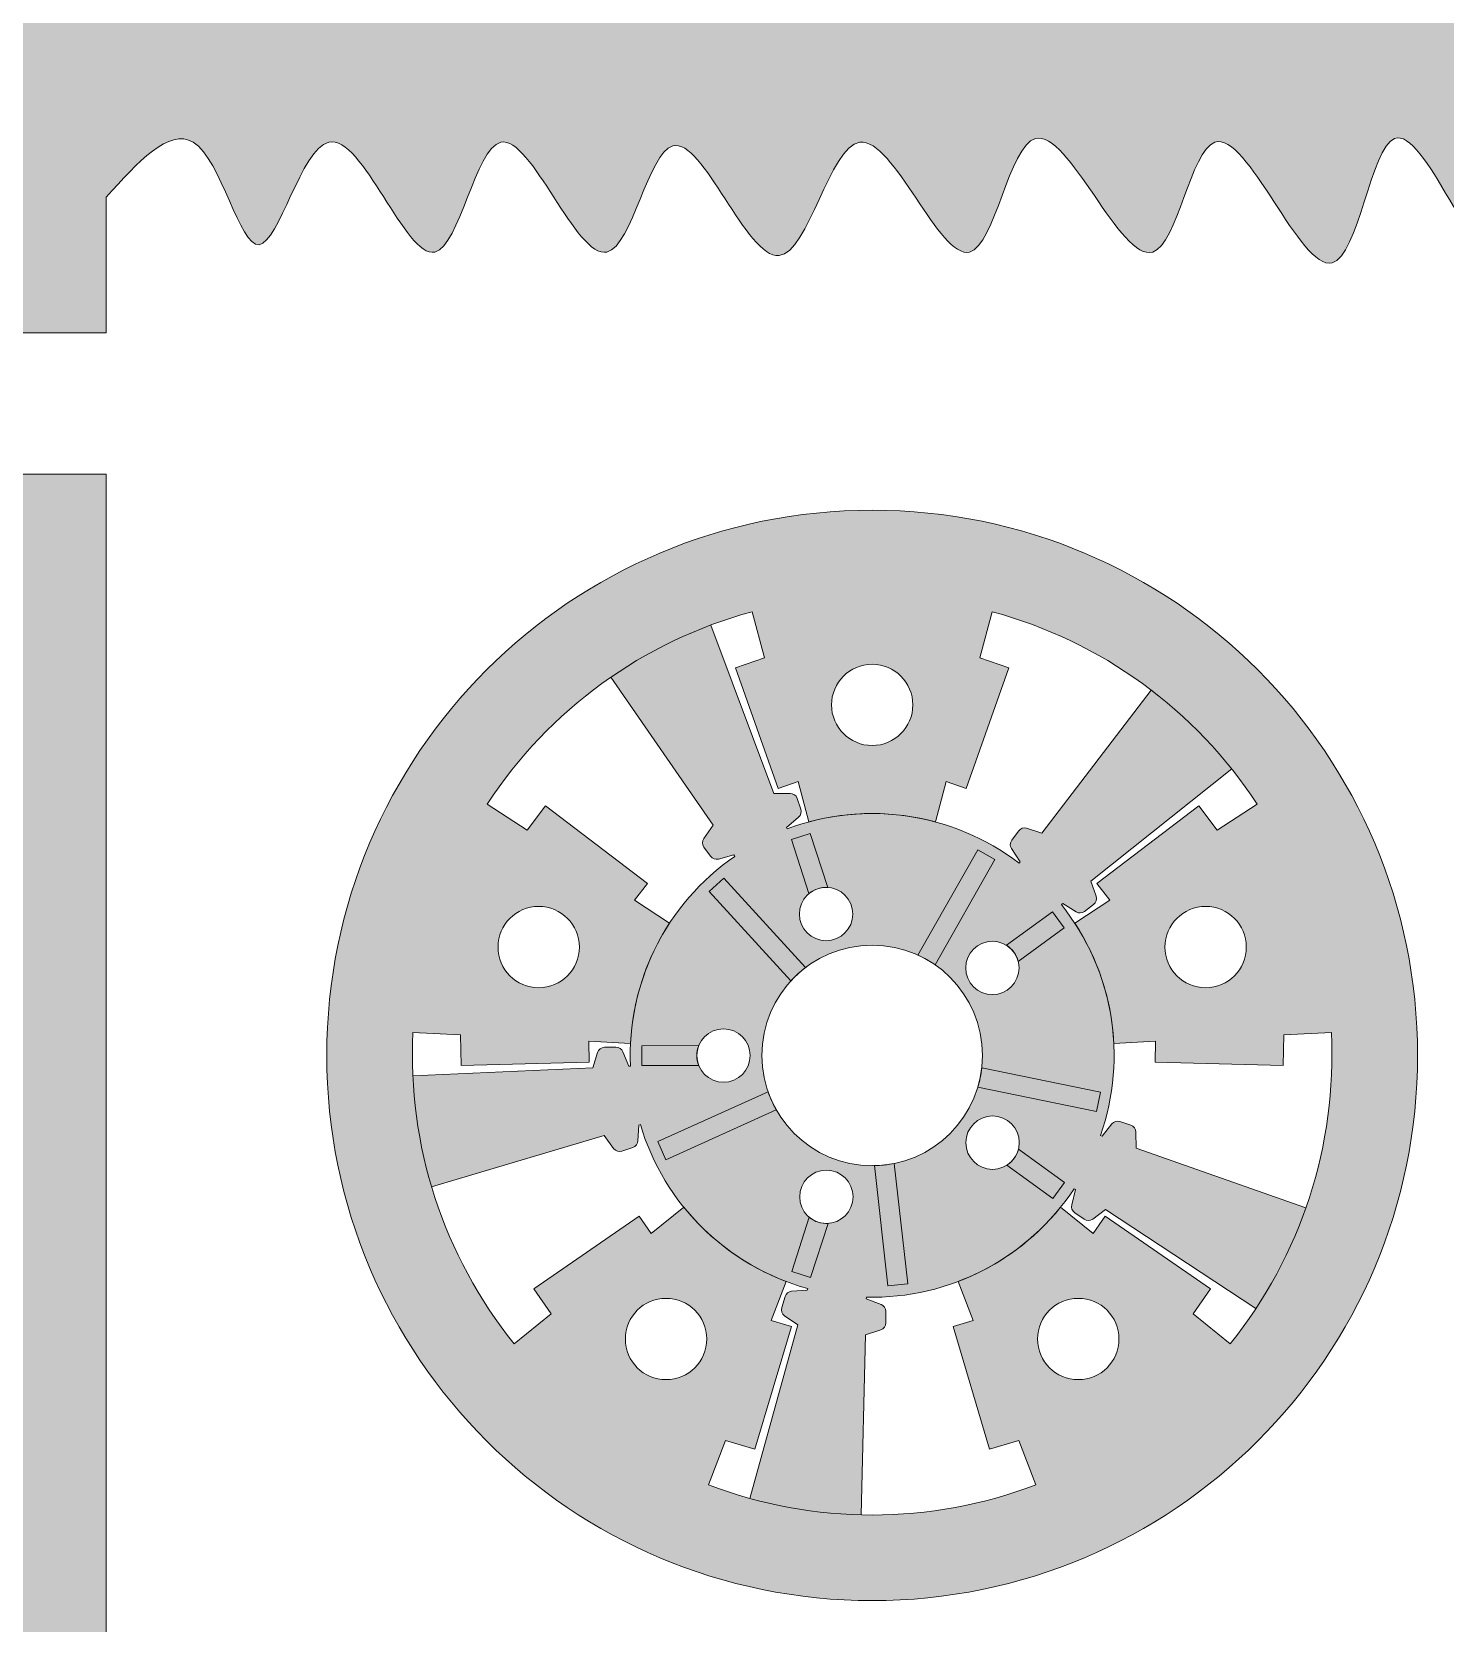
# Model space of a CAD drawing. Header units: millimetres. Extents: x -5962 to 112938, y 226746 to 349063.
# Drawn here: x 59724 to 62572, y 274540 to 277747 of the extents above; entities that cross this region are included whole.
import ezdxf

# ---------------------------------------------------------------- set-up
doc = ezdxf.new("R2010")
doc.units = ezdxf.units.MM
doc.header["$MEASUREMENT"] = 0
doc.layers.add('cham gach', color=7, linetype='Continuous')

msp = doc.modelspace()

# ---------------------------------------------------------------- hatches: boundary and pattern name
at = {"transparency": 33554666}
h = msp.add_hatch(color=9, dxfattribs=at)
h.dxf.hatch_style = 1
edge = h.paths.add_edge_path()
edge.add_line((69679.44662737666, 277961.9499776103), (69203.82162737666, 278437.5749776103))
edge.add_line((69203.82162737666, 278437.5749776103), (64658.62402411208, 278437.5749776103))
edge.add_line((64658.62402411208, 278437.5749776103), (64658.62402411208, 277527.317906862))
edge.add_line((64658.62402411208, 277527.317906862), (65157.59344653763, 277527.317906862))
edge.add_line((65157.59344653763, 277527.317906862), (65725.22215748575, 277527.317906862))
edge.add_line((65725.22215748575, 277527.317906862), (66153.28465748575, 277099.255406862))
edge.add_spline(control_points=[(66153.28465748575, 277099.255406862), (66216.88942309198, 277364.0674580811), (66320.82194955675, 277796.7800898973), (66469.59162103364, 277023.9548370481), (66730.26763051508, 277785.7636075838), (66813.7483722766, 277031.9158651113), (67088.5202501893, 277759.0316949686), (67182.70526288719, 277075.9255563437), (67453.78452121759, 277766.7786312248), (67550.5151190698, 277079.7981840214), (67804.04817914405, 277755.0603739785), (67938.0563639205, 277067.5252733792), (68176.80842169435, 277734.4615353653), (68287.05668653295, 277084.9249699154), (68527.04128367646, 277748.6077309038), (68633.03487109576, 277079.3991826315), (68860.60257165515, 277744.9305189796), (69003.09340845895, 277136.3484681445), (69105.6061168347, 277637.4526284304), (69244.20621451346, 277484.4826235902), (69307.60963764341, 277414.5056026104)], knot_values=[0, 0, 0, 0, 473.1323144439994, 773.1156042098944, 1123.507931599983, 1403.854475951581, 1742.895376029695, 1996.985095261935, 2325.94778357044, 2590.423511602163, 2903.198938005366, 3183.520870014271, 3491.29287923248, 3743.123179438695, 4050.895188656862, 4308.816412688698, 4616.588421906865, 4866.180996244384, 5111.576303000394, 5318.485751612567, 5318.485751612567, 5318.485751612567, 5318.485751612567], degree=3, periodic=0)
edge.add_line((69307.60963764341, 277414.5056026104), (69307.60963764341, 277037.8801275257))
edge.add_line((69307.60963764341, 277037.8801275257), (69679.44662737666, 277037.8801275257))
edge.add_line((69679.44662737666, 277037.8801275257), (69679.44662737666, 277133.0051275257))
edge.add_line((69679.44662737666, 277133.0051275257), (69679.44662737666, 277961.9499776103))
edge = h.paths.add_edge_path()
edge.add_line((64515.93652411208, 278437.5749776103), (59903.45037736958, 278437.5749776103))
edge.add_line((59903.45037736958, 278437.5749776103), (59427.82537736958, 277961.9499776103))
edge.add_line((59427.82537736958, 277961.9499776103), (59427.82537736958, 277141.0907525292))
edge.add_line((59427.82537736958, 277141.0907525292), (59873.96162736958, 277141.0907525292))
edge.add_line((59873.96162736958, 277141.0907525292), (59873.96162736958, 277414.5056026104))
edge.add_spline(control_points=[(59873.96162736958, 277414.5056026104), (59937.36505050458, 277484.4826235925), (60075.96514819022, 277637.4526284331), (60178.47785655061, 277136.3484681384), (60320.96869336747, 277744.930518985), (60548.53639391635, 277079.399182623), (60654.52998136586, 277748.6077309345), (60894.5145783726, 277084.9249697855), (61004.76284368095, 277734.461535787), (61243.51489945324, 277067.525271469), (61377.52309162256, 277755.0603806715), (61631.05612325287, 277079.7981575899), (61727.78682096343, 277766.7787211094), (61998.86566891208, 277075.9251682201), (62093.05207068847, 277759.0329248089), (62367.81781844819, 277031.909954708), (62451.32042266989, 277785.7831619726), (62711.90381314736, 277023.866511421), (62860.92722316001, 277796.5224958233), (62963.42678025481, 277363.8521923118), (63026.10973560721, 277099.255406862)], knot_values=[0, 0, 0, 0, 206.9094486211653, 452.3047553744098, 701.8973297188614, 1009.669338937029, 1267.59056296703, 1575.362572185197, 1827.192872389548, 2134.964881607758, 2415.286813620784, 2728.062240021471, 2992.537968051416, 3321.500656362472, 3575.590375594705, 3914.631275677766, 4194.977820026189, 4545.370147420905, 4845.353437183497, 5317.614713530451, 5317.614713530451, 5317.614713530451, 5317.614713530451], degree=3, periodic=0)
edge.add_line((63026.10973560722, 277099.255406862), (63454.17223560721, 277527.317906862))
edge.add_line((63454.17223560721, 277527.317906862), (64515.93652411208, 277527.317906862))
edge.add_line((64515.93652411208, 277527.317906862), (64515.93652411208, 278437.5749776103))
h.paths.add_polyline_path([(59873.96162736958, 276855.7157525292), (59427.82537736958, 276855.7157525292), (59427.82537736958, 273337.4565260009), (59526.3144529397, 273266.1832657513), (59493.09404209109, 273220.2775846715), (59723.93366079885, 273053.2266490802, -0.4142135987047618), (59805.28481266344, 273066.2686315713), (60634.19974451356, 272744.9718693873), (60736.74537737667, 272746.8743693838), (60736.74537737667, 273844.4643526103), (59873.96162736958, 273844.4643526103)])
h.paths.add_polyline_path([(69675.92431062457, 275377.7110435261), (69307.60963764341, 275377.7110435261), (69307.60963764341, 273844.4643526103), (68479.44475238021, 273844.4643526103), (68479.44475238021, 273014.8104137795), (68479.44475238021, 272690.5981026103), (68970.32780237935, 272690.5981026103), (68970.32780237935, 272199.7150526112), (69679.44662737666, 272199.7150526112)])
h.paths.add_polyline_path([(69679.44662737666, 276752.5051275257), (69307.60963764341, 276752.5051275257), (69307.60963764341, 275746.5582310262), (69464.56588764342, 275746.5582310262), (69464.56588764342, 275806.9626060226), (69679.44662737666, 275806.9626060226)])
at = {"lineweight": 9, "true_color": 0x1edc83, "transparency": 33554666}
h = msp.add_hatch(color=122, dxfattribs=at)
h.dxf.hatch_style = 1
h.paths.add_polyline_path([(60318.23663284179, 275684.4679063573, 1), (62515.90104172794, 275684.4679063573, 1)])
h.paths.add_polyline_path([(61499.00405408651, 276390.9593607481, -1), (61335.13362048323, 276390.9593607481, -1)], flags=16)
h.paths.add_polyline_path([(61200.04765805701, 276486.0336384339), (61141.95596214176, 276465.5731780262), (61227.66502532001, 276222.2265115225), (61267.65875023793, 276236.3126904909), (61289.66893384003, 276155.0182795263, -0.1329794123198494), (61544.4687407297, 276155.0182795263), (61566.47892433181, 276236.3126904909), (61606.47264924973, 276222.2265115225), (61692.18171242798, 276465.5731780262), (61634.09001651272, 276486.0336384339), (61659.15964921351, 276578.6280965425, -0.183990490815236), (62192.65553770421, 276191.020645038), (62112.33991749448, 276138.5647463563), (62074.92954202752, 276187.4906023205), (61869.97866622447, 276030.7781838051), (61895.73415919002, 275997.094759798), (61825.22010068618, 275951.0404767226, -0.1329794123199051), (61903.95757117858, 275708.7114600294), (61988.07467124712, 275712.8998860255), (61987.03665961756, 275670.5107246444), (62244.95864960867, 275664.1948170773), (62246.46638253589, 275725.7659329989), (62342.27588784017, 275730.5365565981, -0.1839904908152357), (62138.49859129507, 275103.3745257712), (62063.79117547715, 275163.5494555841), (62098.7619878219, 275214.2477579062), (61886.38631737331, 275360.7408233082), (61862.3103625051, 275325.837143446), (61796.72009406296, 275378.6684421425, -0.1329794123198665), (61590.58272012573, 275228.9008733658), (61620.55976340108, 275150.1950520262), (61579.92451201536, 275138.0832885064), (61653.62000509763, 274890.8331764564), (61712.64353120787, 274908.4257584136), (61746.78742923047, 274818.7797078368, -0.1839904908152544), (61087.35024533926, 274818.7797078368), (61121.49414336187, 274908.4257584136), (61180.5176694721, 274890.8331764564), (61254.21316255437, 275138.0832885064), (61213.57791116866, 275150.1950520262), (61243.55495444399, 275228.9008733657, -0.1329794123198719), (61037.41758050676, 275378.6684421425), (60971.82731206463, 275325.837143446), (60947.75135719642, 275360.7408233082), (60735.37568674784, 275214.2477579062), (60770.34649909259, 275163.5494555841), (60695.63908327466, 275103.3745257712, -0.1839904908152355), (60491.86178672957, 275730.5365565981), (60587.67129203385, 275725.7659329989), (60589.17902496106, 275664.1948170773), (60847.10101495218, 275670.5107246444), (60846.06300332262, 275712.8998860255), (60930.18010339115, 275708.7114600294, -0.132979412319901), (61008.91757388355, 275951.0404767226), (60938.40351537971, 275997.094759798), (60964.15900834526, 276030.7781838051), (60759.20813254222, 276187.4906023205), (60721.79775707526, 276138.5647463563), (60641.48213686552, 276191.020645038, -0.1839904908152361), (61174.97802535622, 276578.6280965425)], flags=16)
h.paths.add_polyline_path([(61713.03872013283, 275860.7761514374, -1), (61605.51486490964, 275860.7761514374, -1)], flags=0)
h.paths.add_polyline_path([(60827.09075268133, 275902.7857721447, -1), (60663.22031907805, 275902.7857721447, -1)], flags=16)
h.paths.add_polyline_path([(61171.24902662183, 275684.197803915, -1), (61063.72517139864, 275684.197803915, -1)], flags=0)
h.paths.add_polyline_path([(62170.91735549169, 275902.7857721447, -1), (62007.0469218884, 275902.7857721447, -1)], flags=16)
h.paths.add_polyline_path([(61713.35624459723, 275508.5966962094, -1), (61605.83238937404, 275508.5966962094, -1)], flags=0)
h.paths.add_polyline_path([(61378.51179925305, 275399.4652757633, -1), (61270.98794402986, 275399.4652757633, -1)], flags=0)
h.paths.add_polyline_path([(61083.73879632496, 275112.9043133745, -1), (60919.86836272167, 275112.9043133745, -1)], flags=16)
h.paths.add_polyline_path([(61914.26931184806, 275112.9043133745, -1), (61750.39887824478, 275112.9043133745, -1)], flags=16)
at = {"lineweight": 9, "true_color": 0x7aafdf, "transparency": 33554666}
h = msp.add_hatch(color=143, dxfattribs=at)
h.dxf.hatch_style = 1
h.paths.add_polyline_path([(61823.87836348836, 275415.8521985565), (61826.71950366018, 275413.9761980475), (61819.15988511218, 275383.2102507176, 0.3093589062730258), (61825.1132568655, 275367.3505197467), (61843.8651213043, 275354.198263188, 0.3243285589418595), (61861.47056893303, 275354.472838676), (61887.41111675336, 275373.9016187702), (62190.10591059431, 275174.03270947, 0.06143677292260285), (62290.96510898985, 275377.163963603), (61948.7773136883, 275497.4936435242), (61948.5754218411, 275529.9027280044, 0.3243285589418565), (61938.1525779247, 275544.0939753985), (61916.34037417814, 275551.0826834506, 0.3093589062730031), (61900.10730336595, 275546.2390160686), (61880.16718328558, 275521.620263889), (61876.9553556912, 275522.7496968837, 0.25832621094209), (61798.24861363861, 275988.3599384776), (61800.91075674373, 275990.482307313), (61827.83486082953, 275973.7854822592, 0.3093589062730153), (61844.75805436166, 275974.5465488629), (61863.06123845365, 275988.3163609391, 0.3243285589418323), (61868.2404841574, 276005.1449851207), (61857.77868636501, 276035.8197353906), (62141.40315036546, 276261.9367019007, 0.06143677292260263), (61979.38105380235, 276420.6305093789), (61759.19888359371, 276132.374492884), (61728.31362459977, 276142.1974402037, 0.3243285589418559), (61711.59611039137, 276136.6700631948), (61698.20911241553, 276118.0850542437, 0.3093589062729633), (61697.79941909012, 276101.1497109321), (61715.05140779886, 276074.5779169902), (61712.98474387988, 276071.8723014167, 0.2583262109420897), (61245.84136869207, 276140.8992189188), (61244.64552344214, 276144.0869155047), (61268.8451534318, 276164.5336574471, 0.3093589062730325), (61273.35089047952, 276180.8637534468), (61265.9110159119, 276202.5262218874, 0.3243285589418229), (61251.50651816418, 276212.6523081275), (61219.10022372474, 276212.1815662964), (61091.69498867705, 276551.7984463329, 0.06143677292260276), (60890.70062767697, 276446.7453590256), (61096.80835807287, 276148.2636634489), (61077.92211011046, 276121.9254942819, 0.3243285589418529), (61078.01296203867, 276104.3181400277), (61091.55154602884, 276085.8432647627, 0.3093589062729634), (61107.53141244096, 276080.220314367), (61138.13384791685, 276088.4167947484), (61140.06840696599, 276085.6151993688, 0.258326210942089), (60930.06466553317, 275662.6659389298), (60926.66344941829, 275662.5136749303), (60914.69553918128, 275691.8472814637, 0.3093589062730485), (60900.55704428902, 275701.1787692274), (60877.6557648422, 275700.7970989276, 0.3243285589418131), (60863.57404993949, 275690.2267402154), (60854.00765631886, 275659.2610554941), (60491.64242671427, 275643.0388639997, 0.06143677292260252), (60529.44317663228, 275419.4186779425), (60877.00692956969, 275523.2028615513), (60896.2198454029, 275497.1020304849, 0.3243285589418476), (60912.99350919087, 275491.7474641127), (60934.74781223218, 275498.9143722121, 0.3093589062729921), (60945.03360613597, 275512.3745410621), (60946.69496268986, 275544.0120384679), (60949.95724985444, 275544.9861728741, 0.2583262109420909), (61287.31117507211, 275214.5622369041), (61286.40495315997, 275211.2804359912), (61254.80874786954, 275208.962859899, 0.3093589062730072), (61241.56494042862, 275198.3999405028), (61234.85104591225, 275176.5015868446, 0.32432855894183), (61240.5525652302, 275159.8426596471), (61267.04650326235, 275141.1755558354), (61170.49771007325, 274791.5328100834, 0.06143677292260272), (61394.85421932288, 274758.3810218367), (61403.55270149978, 275121.0048703783), (61434.31318447008, 275131.2118388117, 0.3243285589418407), (61444.58902687872, 275145.5098890529), (61444.49534156964, 275168.4141571176, 0.3093589062729796), (61434.87244539133, 275182.3559493569), (61405.29678473317, 275193.7125176913), (61405.37843003283, 275197.1161612435, 0.258326210942089)])
h.paths.add_polyline_path([(61605.83238937405, 275508.5966962094, -1), (61713.35624459723, 275508.5966962094, -1)], flags=16)
h.paths.add_polyline_path([(61194.83384798547, 275684.4679063573, -1), (61639.30382658426, 275684.4679063573, -1)], flags=16)
h.paths.add_polyline_path([(61270.98794402985, 275399.4652757633, -1), (61378.51179925304, 275399.4652757633, -1)], flags=16)
h.paths.add_polyline_path([(61605.51486490964, 275860.7761514374, -1), (61713.03872013283, 275860.7761514374, -1)], flags=16)
h.paths.add_polyline_path([(61063.72517139863, 275684.197803915, -1), (61171.24902662182, 275684.197803915, -1)], flags=16)
h.paths.add_polyline_path([(61270.47417865419, 275969.3036044615, -1), (61377.99803387737, 275969.3036044615, -1)], flags=16)
at = {"lineweight": 9, "true_color": 0xcd2027, "transparency": 33554666}
h = msp.add_hatch(color=242, dxfattribs=at)
h.dxf.hatch_style = 1
h.paths.add_polyline_path([(61292.31652242548, 276131.7837338459), (61254.28542160123, 276119.388760264), (61289.75678661893, 276010.5531060004, -0.1929286204309878), (61327.78788744319, 276022.9480795823)])
h = msp.add_hatch(color=242, dxfattribs=at)
h.dxf.hatch_style = 1
h.paths.add_polyline_path([(61664.52656637117, 276079.110443447), (61629.75665586293, 276098.8855116706), (61509.10586592091, 275886.7488392916, -0.04508889493978382), (61543.87577642912, 275866.9737710679)])
h = msp.add_hatch(color=242, dxfattribs=at)
h.dxf.hatch_style = 1
h.paths.add_polyline_path([(61118.2101244556, 276041.7654427764), (61088.6584237214, 276014.8081249626), (61253.12924385578, 275834.5085680967, -0.04508889493980928), (61282.68094459, 275861.4658859106)])
h = msp.add_hatch(color=242, dxfattribs=at)
h.dxf.hatch_style = 1
h.paths.add_polyline_path([(61687.85270402837, 275906.3147300499, -0.1929286204308673), (61711.3932808922, 275873.9752612708), (61803.94088448072, 275941.3426008741), (61780.40030761689, 275973.6820696532)])
h = msp.add_hatch(color=242, dxfattribs=at)
h.dxf.hatch_style = 1
h.paths.add_polyline_path([(61067.60179605236, 275664.1528192724, -0.1929286204307347), (61067.56573212749, 275704.1528030148), (60953.09561933069, 275704.0495969342), (60953.13168325556, 275664.0496131919)])
h = msp.add_hatch(color=242, dxfattribs=at)
h.dxf.hatch_style = 1
h.paths.add_polyline_path([(61868.86483746833, 275571.0728712661), (61876.92755172261, 275610.251853372), (61637.89044263455, 275659.4437364473, -0.04508889493977669), (61629.82772838022, 275620.2647543414)])
h = msp.add_hatch(color=242, dxfattribs=at)
h.dxf.hatch_style = 1
h.paths.add_polyline_path([(61223.71156780781, 275574.9172020726, -0.04508889493971697), (61207.20561277873, 275611.3528089506), (60984.90626583603, 275510.6473908713), (61001.41222086518, 275474.2117839932)])
h = msp.add_hatch(color=242, dxfattribs=at)
h.dxf.hatch_style = 1
h.paths.add_polyline_path([(61780.92122660853, 275395.9093709298), (61804.40345081613, 275428.2912353953), (61711.7345212034, 275495.4915840524, -0.1929286204308867), (61688.25229699577, 275463.1097195869)])
h = msp.add_hatch(color=242, dxfattribs=at)
h.dxf.hatch_style = 1
h.paths.add_polyline_path([(61448.8363922932, 275219.7433834258), (61488.58933425216, 275224.1822577883), (61461.50706620525, 275466.7211858784, -0.04508889493978954), (61421.75412424628, 275462.282311516)])
at = {"true_color": 0x000000, "transparency": 33554666}
h = msp.add_hatch(color=18, dxfattribs=at)
h.dxf.hatch_style = 1
h.paths.add_polyline_path([(69880.42185660065, 263709.9224066183), (69670.21021809013, 263837.6227603849), (69670.21021809013, 263166.0746731044), (69880.42185660065, 263285.9866603132)])
edge = h.paths.add_edge_path()
edge.add_line((69493.01345255022, 263931.8241413496), (69223.48881870622, 263783.7943692741))
edge.add_line((69223.48881870622, 263783.7943692741), (69223.48881870622, 263228.2435096052))
edge.add_line((69223.48881870622, 263228.2435096052), (69493.0125339939, 263064.7991665936))
edge.add_spline(control_points=[(69493.0125339939, 263064.7991665935), (69492.52728948106, 263067.0498358322), (69492.60103524115, 263069.659437257), (69493.01345255043, 263072.6709338962)], knot_values=[480.0102030904705, 480.0102030904705, 480.0102030904705, 480.0102030904705, 513.2369422652375, 513.2369422652375, 513.2369422652375, 513.2369422652375], degree=3, periodic=0)
edge.add_line((69493.01345255022, 263072.6709338936), (69493.01345255022, 263931.8241413496))
h.paths.add_polyline_path([(60033.95727510026, 262558.7033221682), (60034.82446456892, 262461.9040514836), (60182.86599606086, 262379.2049119914), (60268.46688694128, 262427.7012789819)])
edge = h.paths.add_edge_path()
edge.add_line((60319.55787340502, 262574.6390444853), (60132.56918459865, 262679.094892133))
edge.add_line((60132.56918459865, 262679.094892133), (60031.38246570046, 262640.7018879591))
edge.add_spline(control_points=[(60030.16607615057, 262640.2403565488), (60031.13069286835, 262640.6063584716), (60032.99464528677, 262640.6910757295), (60034.93463576808, 262639.5345348942), (60035.90659746495, 262638.8024638418)], knot_values=[441.3634133058314, 441.3634133058314, 441.3634133058314, 441.3634133058314, 479.9836286905756, 513.2369422652375, 513.2369422652375, 513.2369422652375, 513.2369422652375], degree=3, periodic=0)
edge.add_line((60035.90659746366, 262638.8024638427), (60335.92931960208, 262471.2034076934))
edge.add_line((60335.92931960208, 262471.2034076934), (60319.55787340502, 262574.6390444853))
h.paths.add_polyline_path([(60014.70301047092, 262473.1443225241), (60002.73026735926, 262453.0663433056), (60187.03697911996, 262350.1087049211), (60198.43295027567, 262370.5088811877)])
h.paths.add_polyline_path([(69938.84035486361, 263754.5003590767), (69880.42185660065, 263754.5003590767), (69880.42185660065, 263228.3663184145), (69938.84035486361, 263226.7146585922)])
h.paths.add_polyline_path([(70217.87289852595, 274727.9989554192), (70050.11385696224, 274732.7419884824), (70049.61335398581, 274715.0394132512), (70217.04301804869, 274710.3056926421)])
edge = h.paths.add_edge_path()
edge.add_spline(control_points=[(58305.98032635515, 275118.9798446223), (58304.83877028889, 275118.3853815114), (58303.42104211172, 275118.0391813549), (58301.73656550308, 275117.8161174147)], knot_values=[480.0102030928176, 480.0102030928176, 480.0102030928176, 480.0102030928176, 513.2369422652375, 513.2369422652375, 513.2369422652375, 513.2369422652375], degree=3, periodic=0)
edge.add_line((58301.73656550456, 275117.816117415), (57830.26082502941, 274999.3196604371))
edge.add_line((57830.26082502941, 274999.3196604371), (57959.26410913953, 274866.2357589951))
edge.add_line((57959.26410913953, 274866.2357589951), (58255.19814144314, 274940.6131475131))
edge.add_line((58255.19814144314, 274940.6131475131), (58305.98032635516, 275118.9798446223))
h.paths.add_polyline_path([(58055.90402466719, 275368.543654756), (57932.55229291829, 275337.5415438973), (57863.30485789994, 275108.5781867235), (58225.17600895635, 275199.5276155103)])
h.paths.add_polyline_path([(58077.74329704566, 275405.0047466011), (57889.41422052809, 275357.6718164064), (57896.73599863487, 275328.5397997777), (58085.06507515597, 275375.872729972)])
h.paths.add_polyline_path([(57759.30066592703, 255869.4175600128), (57745.39309468532, 255850.627900908), (57918.56351638446, 255729.8750775444), (57931.92916572935, 255749.0426221936)])
h.paths.add_polyline_path([(57786.95692556794, 255952.6413572656), (57778.20632952474, 255856.2345219709), (57917.30280730655, 255759.2416738431), (58007.29685777691, 255798.9969377804)])
at = {"lineweight": 9, "true_color": 0xcd2027, "transparency": 33554666}
h = msp.add_hatch(color=242, dxfattribs=at)
h.dxf.hatch_style = 1
h.paths.add_polyline_path([(61255.06993357891, 275249.2542292025), (61293.1233231345, 275236.9278532821), (61328.39837852127, 275345.8272924114, -0.1929286204309138), (61290.34498896568, 275358.1536683317)])

# ---------------------------------------------------------------- linework, layer by layer
at = {"lineweight": 20}
for p, q in [((59873.96162736958, 277141.0907525292), (57618.35103080668, 277141.0907525292)), ((59873.96162736958, 276855.7157525292), (57689.50300961806, 276855.7157525292))]:
    msp.add_line(p, q, dxfattribs=at)
at = {"lineweight": 9}
for p, q in [((61200.04765805701, 276486.0336384339), (61174.97802535622, 276578.6280965425)), ((61634.09001651272, 276486.0336384339), (61659.15964921351, 276578.6280965425)), ((61219.10022372476, 276212.1815662964), (61091.69498867703, 276551.798446333)), ((61200.04765805701, 276486.0336384339), (61141.95596214174, 276465.5731780262)), ((61634.09001651272, 276486.0336384339), (61692.18171242798, 276465.5731780262)), ((61096.80835807287, 276148.2636634489), (60890.70062767697, 276446.7453590256)), ((61227.66502532001, 276222.2265115225), (61141.95596214176, 276465.5731780262)), ((61606.47264924973, 276222.2265115225), (61692.18171242798, 276465.5731780262)), ((61759.19888359369, 276132.374492884), (61979.38105380235, 276420.6305093789)), ((61857.77868636501, 276035.8197353906), (62141.40315036546, 276261.9367019007)), ((61267.65875023793, 276236.3126904909), (61227.66502531999, 276222.2265115225)), ((61289.66893384002, 276155.0182795264), (61267.65875023793, 276236.3126904909)), ((61544.46874072972, 276155.0182795264), (61566.47892433181, 276236.3126904909)), ((61566.47892433181, 276236.3126904909), (61606.47264924973, 276222.2265115225)), ((60721.79775707526, 276138.5647463563), (60641.48213686552, 276191.020645038)), ((60721.79775707526, 276138.5647463563), (60759.20813254222, 276187.4906023205)), ((60964.15900834526, 276030.7781838051), (60759.20813254222, 276187.4906023205)), ((61219.10022372474, 276212.1815662964), (61251.50651816418, 276212.6523081275)), ((61265.9110159119, 276202.5262218874), (61273.35089047952, 276180.8637534468)), ((61265.9110159119, 276202.5262218874), (61273.35089047952, 276180.8637534468)), ((61869.97866622447, 276030.7781838051), (62074.92954202752, 276187.4906023205)), ((62112.33991749448, 276138.5647463563), (62074.92954202752, 276187.4906023205)), ((62112.33991749448, 276138.5647463563), (62192.65553770421, 276191.020645038)), ((61268.8451534318, 276164.5336574471), (61244.64552344214, 276144.0869155047)), ((61096.80835807287, 276148.2636634489), (61077.92211011046, 276121.9254942819)), ((61245.84136869207, 276140.8992189188), (61244.64552344214, 276144.0869155047)), ((61254.28542160119, 276119.388760264), (61292.31652242545, 276131.7837338459)), ((61289.75678661893, 276010.5531060004), (61254.28542160125, 276119.388760264)), ((61327.78788744318, 276022.9480795823), (61292.31652242551, 276131.7837338459)), ((61711.59611039137, 276136.6700631948), (61698.20911241553, 276118.0850542437)), ((61759.19888359371, 276132.374492884), (61728.31362459977, 276142.1974402037)), ((61078.01296203869, 276104.3181400277), (61091.55154602884, 276085.8432647627)), ((61078.01296203869, 276104.3181400277), (61091.55154602884, 276085.8432647627)), ((61107.53141244096, 276080.220314367), (61138.13384791685, 276088.4167947484)), ((61140.06840696598, 276085.6151993688), (61138.13384791685, 276088.4167947484)), ((61509.10586592091, 275886.7488392916), (61629.75665586293, 276098.8855116706)), ((61629.75665586294, 276098.8855116706), (61664.52656637117, 276079.110443447)), ((61697.79941909012, 276101.1497109321), (61715.05140779886, 276074.5779169902)), ((61543.87577642912, 275866.9737710679), (61664.52656637117, 276079.110443447)), ((61712.98474387988, 276071.8723014167), (61715.05140779886, 276074.5779169902)), ((61715.05140779886, 276074.5779169902), (61712.98474387988, 276071.8723014167)), ((60938.40351537972, 275997.094759798), (60964.15900834526, 276030.7781838051)), ((61088.65842372143, 276014.8081249626), (61118.2101244556, 276041.7654427764)), ((61282.68094459001, 275861.4658859106), (61118.2101244556, 276041.7654427764)), ((61857.77868636501, 276035.8197353906), (61868.2404841574, 276005.1449851207)), ((61895.73415919002, 275997.094759798), (61869.97866622447, 276030.7781838051)), ((61008.91757388352, 275951.0404767226), (60938.4035153797, 275997.094759798)), ((61253.12924385579, 275834.5085680967), (61088.65842372143, 276014.8081249625)), ((61798.24861363861, 275988.3599384776), (61800.91075674373, 275990.482307313)), ((61827.83486082953, 275973.7854822592), (61800.91075674373, 275990.482307313)), ((61825.2201006862, 275951.0404767226), (61895.73415919002, 275997.094759798)), ((61687.85270402839, 275906.3147300499), (61780.40030761686, 275973.6820696532)), ((61780.40030761686, 275973.6820696533), (61803.94088448069, 275941.3426008741)), ((61863.06123845365, 275988.3163609391), (61844.75805436166, 275974.5465488629)), ((61711.39328089221, 275873.9752612708), (61803.94088448069, 275941.3426008741)), ((60587.67129203385, 275725.7659329989), (60491.86178672957, 275730.5365565981)), ((60587.67129203385, 275725.7659329989), (60589.17902496106, 275664.1948170773)), ((60930.18010339116, 275708.7114600294), (60846.06300332262, 275712.8998860255)), ((60846.06300332262, 275712.8998860255), (60847.10101495218, 275670.5107246444)), ((60877.65576484222, 275700.7970989276), (60900.55704428902, 275701.1787692274)), ((61067.56573212749, 275704.1528030148), (60953.09561933073, 275704.0495969342)), ((60953.13168325556, 275664.0496131918), (60953.09561933069, 275704.0495969342)), ((61903.95757117857, 275708.7114600294), (61988.07467124712, 275712.8998860255)), ((61988.07467124712, 275712.8998860255), (61987.03665961756, 275670.5107246444)), ((62246.46638253589, 275725.7659329989), (62244.95864960867, 275664.1948170773)), ((62246.46638253589, 275725.7659329989), (62342.27588784017, 275730.5365565981)), ((60847.10101495218, 275670.5107246444), (60589.17902496106, 275664.1948170773)), ((60854.00765631886, 275659.2610554941), (60863.57404993949, 275690.2267402154)), ((60914.69553918128, 275691.8472814637), (60926.66344941829, 275662.5136749303)), ((61987.03665961756, 275670.5107246444), (62244.95864960867, 275664.1948170773)), ((60854.00765631888, 275659.2610554941), (60491.64242671427, 275643.0388639997)), ((60930.06466553317, 275662.6659389298), (60926.66344941829, 275662.5136749303)), ((61067.60179605235, 275664.1528192724), (60953.1316832556, 275664.0496131919)), ((61637.89044263456, 275659.4437364473), (61876.92755172261, 275610.251853372)), ((61207.20561277871, 275611.3528089506), (60984.90626583603, 275510.6473908713)), ((61629.82772838021, 275620.2647543414), (61868.86483746833, 275571.0728712661)), ((61876.92755172261, 275610.251853372), (61868.86483746833, 275571.0728712661)), ((61223.71156780781, 275574.9172020726), (61001.41222086519, 275474.2117839932)), ((60945.03360613596, 275512.3745410621), (60946.69496268986, 275544.0120384679)), ((60949.95724985444, 275544.9861728741), (60946.69496268986, 275544.0120384679)), ((61900.10730336595, 275546.2390160686), (61880.16718328558, 275521.620263889)), ((61938.15257792469, 275544.0939753985), (61916.34037417814, 275551.0826834506)), ((61938.15257792469, 275544.0939753985), (61916.34037417814, 275551.0826834506)), ((60877.00692956969, 275523.2028615513), (60529.44317663228, 275419.4186779425)), ((60877.00692956969, 275523.2028615513), (60896.2198454029, 275497.1020304849)), ((61001.41222086518, 275474.2117839932), (60984.90626583603, 275510.6473908713)), ((61876.9553556912, 275522.7496968837), (61880.16718328558, 275521.620263889)), ((61948.7773136883, 275497.4936435242), (61948.57542184112, 275529.9027280044)), ((60912.99350919087, 275491.7474641127), (60934.74781223218, 275498.9143722121)), ((60912.99350919087, 275491.7474641127), (60934.74781223218, 275498.9143722121)), ((61711.73452120341, 275495.4915840524), (61804.40345081613, 275428.2912353953)), ((61948.77731368829, 275497.4936435242), (62290.96510898985, 275377.163963603)), ((61421.75412424628, 275462.282311516), (61448.8363922932, 275219.7433834258)), ((61461.50706620525, 275466.7211858784), (61488.58933425216, 275224.1822577883)), ((61688.25229699579, 275463.1097195869), (61780.92122660849, 275395.9093709298)), ((61804.40345081619, 275428.2912353954), (61780.92122660855, 275395.9093709298)), ((61819.15988511218, 275383.2102507176), (61826.71950366018, 275413.9761980475)), ((61823.87836348836, 275415.8521985565), (61826.71950366018, 275413.9761980475)), ((60947.75135719642, 275360.7408233082), (60735.37568674784, 275214.2477579062)), ((60971.82731206463, 275325.837143446), (60947.75135719642, 275360.7408233082)), ((61037.41758050678, 275378.6684421425), (60971.82731206463, 275325.837143446)), ((61290.34498896566, 275358.1536683317), (61255.06993357891, 275249.2542292025)), ((61796.72009406296, 275378.6684421425), (61862.3103625051, 275325.837143446)), ((61843.8651213043, 275354.198263188), (61825.1132568655, 275367.3505197467)), ((61843.8651213043, 275354.198263188), (61825.1132568655, 275367.3505197467)), ((61887.41111675336, 275373.9016187702), (61861.47056893303, 275354.472838676)), ((61862.3103625051, 275325.837143446), (61886.38631737331, 275360.7408233082)), ((61886.38631737331, 275360.7408233082), (62098.7619878219, 275214.2477579062)), ((61887.41111675336, 275373.9016187702), (62190.10591059431, 275174.03270947)), ((61328.39837852125, 275345.8272924113), (61293.1233231345, 275236.9278532821)), ((61243.554954444, 275228.9008733658), (61213.57791116866, 275150.1950520262)), ((61293.12332313453, 275236.9278532821), (61255.06993357895, 275249.2542292025)), ((61488.58933425216, 275224.1822577883), (61448.8363922932, 275219.7433834258)), ((61590.58272012573, 275228.9008733658), (61620.55976340108, 275150.1950520262)), ((60770.34649909261, 275163.549455584), (60735.37568674784, 275214.2477579062)), ((61234.85104591225, 275176.5015868446), (61241.56494042862, 275198.3999405028)), ((61234.85104591225, 275176.5015868446), (61241.56494042862, 275198.3999405028)), ((61254.80874786954, 275208.962859899), (61286.40495315997, 275211.2804359912)), ((61287.31117507211, 275214.5622369041), (61286.40495315997, 275211.2804359912)), ((61405.37843003283, 275197.1161612435), (61405.29678473317, 275193.7125176913)), ((61434.87244539133, 275182.3559493569), (61405.29678473317, 275193.7125176913)), ((62063.79117547712, 275163.549455584), (62098.7619878219, 275214.2477579062)), ((60770.34649909261, 275163.5494555841), (60695.63908327468, 275103.3745257712)), ((61267.04650326235, 275141.1755558354), (61240.5525652302, 275159.8426596471)), ((61267.04650326235, 275141.1755558354), (61240.5525652302, 275159.8426596471)), ((61444.5890268787, 275145.5098890529), (61444.49534156964, 275168.4141571176)), ((61444.5890268787, 275145.5098890529), (61444.49534156964, 275168.4141571176)), ((62063.79117547712, 275163.5494555841), (62138.49859129505, 275103.3745257712)), ((61267.04650326235, 275141.1755558354), (61170.49771007325, 274791.5328100834)), ((61267.04650326235, 275141.1755558354), (61170.49771007325, 274791.5328100834)), ((61254.21316255437, 275138.0832885064), (61180.5176694721, 274890.8331764564)), ((61213.57791116866, 275150.1950520262), (61254.21316255437, 275138.0832885064)), ((61403.55270149978, 275121.0048703783), (61434.31318447008, 275131.2118388117)), ((61620.55976340108, 275150.1950520262), (61579.92451201536, 275138.0832885064)), ((61579.92451201536, 275138.0832885064), (61653.62000509763, 274890.8331764564)), ((61403.55270149978, 275121.0048703783), (61394.85421932288, 274758.3810218367)), ((61121.49414336187, 274908.4257584136), (61087.35024533929, 274818.7797078369)), ((61121.49414336187, 274908.4257584136), (61180.5176694721, 274890.8331764564)), ((61712.64353120787, 274908.4257584136), (61653.62000509763, 274890.8331764564)), ((61712.64353120787, 274908.4257584136), (61746.78742923045, 274818.7797078369))]:
    msp.add_line(p, q, dxfattribs=at)
for points in [[(61091.69498867703, 276551.798446333), (61219.10022372474, 276212.1815662964), (61251.50651816418, 276212.6523081275)], [(60890.70062767697, 276446.7453590256), (61096.80835807287, 276148.2636634489), (61077.92211011046, 276121.9254942819)], [(61107.53141244096, 276080.220314367), (61138.13384791685, 276088.4167947484), (61140.06840696598, 276085.6151993688)], [(60914.69553918128, 275691.8472814637), (60926.66344941829, 275662.5136749303), (60930.06466553317, 275662.6659389298)], [(60945.03360613596, 275512.3745410621), (60946.69496268986, 275544.0120384679), (60949.95724985444, 275544.9861728741)], [(61900.10730336595, 275546.2390160686), (61880.16718328558, 275521.620263889), (61876.9553556912, 275522.7496968837)], [(62290.96510898985, 275377.163963603), (61948.7773136883, 275497.4936435242), (61948.57542184112, 275529.9027280044)], [(61819.15988511218, 275383.2102507176), (61826.71950366018, 275413.9761980475), (61823.87836348836, 275415.8521985565)], [(62190.10591059431, 275174.03270947), (61887.41111675336, 275373.9016187702), (61861.47056893303, 275354.472838676)], [(61254.80874786954, 275208.962859899), (61286.40495315997, 275211.2804359912), (61287.31117507211, 275214.5622369041)], [(61434.87244539133, 275182.3559493569), (61405.29678473317, 275193.7125176913), (61405.37843003283, 275197.1161612435)], [(61394.85421932288, 274758.3810218367), (61403.55270149978, 275121.0048703783), (61434.31318447008, 275131.2118388117)]]:
    msp.add_lwpolyline(points, dxfattribs=at)
msp.add_lwpolyline([(61273.35089047955, 276180.8637534468, -0.3093589062716128), (61268.8451534318, 276164.5336574471), (61244.64552344214, 276144.0869155047), (61245.84136869207, 276140.8992189188)], format="xyb", dxfattribs=at)
for centre, radius in [((61417.06883728487, 275684.4679063573), 1098.832204443076), ((61417.06883728487, 276390.9593607481), 81.93521680164392), ((61324.23610626577, 275969.3036044615), 53.76192761159781), ((60745.15553587969, 275902.7857721447), 81.9352168016439), ((62088.98213869004, 275902.7857721447), 81.93521680164392), ((61417.06883728487, 275684.4679063573), 222.2349892993954), ((61659.27679252124, 275860.7761514374), 53.7619276115978), ((61117.48709901024, 275684.197803915), 53.7619276115978), ((61659.59431698563, 275508.5966962094), 53.76192761159781), ((61324.74987164146, 275399.4652757633), 53.76192761159783), ((61001.80357952332, 275112.9043133745), 81.93521680164395), ((61832.33409504642, 275112.9043133745), 81.9352168016439)]:
    msp.add_circle(centre, radius, dxfattribs=at)
for centre, radius, start, end in [((61417.06883728487, 275684.4679063573), 926.3532840834832, 105.1494369377014, 146.8505630604673), ((61417.06883728487, 275684.4679063573), 926.3532840834832, 33.14943693953274, 74.85056306229858), ((61251.7243888808, 276197.6538904659), 15, 18.95479700226094, 90.83223410011473), ((61251.7243888808, 276197.6538904659), 15, 18.95479700226094, 90.83223410011473), ((61417.06883728487, 275684.4679063573), 487.4919374587349, 52.62587427378444, 110.5632783008586), ((61259.16426344842, 276175.9914220254), 15, 310.1951225717064, 18.95479700226094), ((61417.06883728487, 275684.4679063573), 487.491937458735, 74.85056306229858, 105.1494369377014), ((61090.11205247941, 276113.1844814664), 15, 144.3569184765302, 216.2343555719024), ((61090.11205247941, 276113.1844814664), 15, 144.3569184747115, 216.2343555719024), ((61710.38032877914, 276109.3179856213), 15, 144.2343555758567, 212.9940300129257), ((61710.38032877914, 276109.3179856213), 15, 144.2343555758567, 212.9940300129257), ((61723.76732675497, 276127.9029945724), 15, 72.35691847838335, 144.2343555758567), ((61417.06883728487, 275684.4679063573), 487.4919374587349, 124.6258742738494, 182.5632783035718), ((61103.65063646958, 276094.7096062013), 15, 216.2343555719024, 284.9940300082843), ((61103.65063646958, 276094.7096062013), 15, 216.2343555719024, 284.9940300082843), ((61324.23610626576, 275969.3036044615), 53.7619276115978, 86.21199600879666, 129.8913195405988), ((61854.04346706026, 276000.3030118098), 15, 306.9547970088573, 18.83223410081215), ((61417.06883728487, 275684.4679063573), 487.4919374587245, 340.625874275948, 38.56327830312719), ((61835.74028296827, 275986.5331997336), 15, 238.1951225732535, 306.9547970088573), ((61417.06883728487, 275684.4679063573), 487.491937458735, 146.8505630604673, 177.1494369341135), ((61417.06883728487, 275684.4679063573), 487.491937458735, 2.850563065886452, 33.14943693953274), ((61659.27679252124, 275860.7761514374), 53.7619276115978, 14.21199600856834, 57.89131954047312), ((61417.06883728487, 275684.4679063573), 222.2349892993954, 127.2080323620067, 137.5346516482432), ((61417.06883728487, 275684.4679063573), 222.2349892993954, 55.20803236187033, 65.53465164867625), ((61417.06883728487, 275684.4679063573), 926.3532840834832, 177.1494369341135, 218.850563066553), ((60900.80699799146, 275686.1808519337), 15, 22.1951225718989, 90.95479700613193), ((60900.80699799146, 275686.1808519337), 15, 22.1951225718989, 90.95479700613193), ((61117.48709901021, 275684.197803915), 53.76192761159779, 158.2119960090641, 201.8913195405225), ((61417.06883728487, 275684.4679063573), 926.3532840834832, 321.149436933447, 2.850563065886452), ((60877.90571854466, 275685.799181634), 15, 90.95479700613193, 162.8322341018068), ((60877.90571854466, 275685.799181634), 15, 90.95479700613193, 162.8322341018068), ((61417.06883728487, 275684.4679063573), 222.2349892993955, 343.2080323633409, 353.5346516473235), ((61417.06883728487, 275684.4679063573), 222.2349892993954, 199.2080323630658, 209.5346516492534), ((61417.06883728487, 275684.4679063573), 487.4919374587349, 196.6258742820053, 254.5632783046151), ((61417.06883728487, 275684.4679063573), 487.4919374587349, 196.6258742820053, 254.5632783046151), ((61911.76350913453, 275536.7979956216), 15, 72.234355573332, 140.9940300091252), ((61911.76350913453, 275536.7979956216), 15, 72.234355573332, 140.9940300091252), ((61933.57571288109, 275529.8092875695), 15, 0.3569184792010732, 72.234355573332), ((61933.57571288109, 275529.8092875695), 15, 0.3569184792010732, 72.234355573332), ((60930.05424499392, 275513.1611411995), 15, 288.2343555724545, 356.994030008639), ((60930.05424499392, 275513.1611411995), 15, 288.2343555724545, 356.994030008639), ((60908.2999419526, 275505.9942331001), 15, 216.3569184789115, 288.2343555724545), ((60908.2999419526, 275505.9942331001), 15, 216.3569184807393, 288.2343555724545), ((61659.59431698566, 275508.5966962094), 53.76192761159781, 302.2119960092976, 345.8913195390397), ((61417.06883728487, 275684.4679063573), 222.2349892993954, 271.2080323617119, 281.5346516489095), ((61417.06883728487, 275684.4679063573), 487.4919374587349, 268.6258742737985, 326.563278305669), ((61417.06883728487, 275684.4679063573), 487.4919374587349, 268.625874277135, 326.563278305669), ((61833.72659467271, 275379.6310088175), 15, 166.195122566161, 234.9547970032189), ((61833.72659467271, 275379.6310088175), 15, 166.195122566161, 234.9547970032189), ((61417.06883728487, 275684.4679063573), 487.491937458735, 218.850563066553, 249.1494369380098), ((61324.74987164146, 275399.4652757633), 53.7619276115978, 230.2119960093645, 273.8913195397473), ((61417.06883728487, 275684.4679063573), 487.491937458735, 290.8505630619902, 321.149436933447), ((61852.47845911153, 275366.4787522588), 15, 234.9547970032189, 306.8322341054354), ((61852.47845911153, 275366.4787522588), 15, 234.9547970032189, 306.8322341054354), ((61255.90604734345, 275194.0030492764), 15.00000000000001, 94.19512256999701, 162.9547970108351), ((61255.90604734345, 275194.0030492764), 15.00000000000001, 94.19512256999701, 162.9547970108351), ((61249.19215282708, 275172.1046956181), 15.00000000000001, 162.9547970108351, 234.8322341023674), ((61249.19215282708, 275172.1046956181), 15.00000000000001, 162.9547970108351, 234.8322341023674), ((61429.49546704716, 275168.352803143), 15.00000000000001, 0.2343555663009089, 68.99403000972545), ((61429.49546704716, 275168.352803143), 15.00000000000001, 0.2343555663009089, 68.99403000972545), ((61429.58915235625, 275145.4485350783), 15.00000000000001, 288.3569184784425, 0.2343555663009089), ((61429.58915235625, 275145.4485350783), 15.00000000000001, 288.3569184784425, 0.2343555663009089), ((61417.06883728487, 275684.4679063573), 926.3532840834832, 249.1494369380098, 290.8505630619902)]:
    msp.add_arc(centre, radius, start, end, dxfattribs=at)
at = {"layer": 'cham gach', "lineweight": 20}
for p, q in [((59873.96162736958, 277141.0907525292), (59873.96162736958, 277414.5056026104)), ((59873.96162736958, 273844.4643526103), (59873.96162736958, 276855.7157525292))]:
    msp.add_line(p, q, dxfattribs=at)
msp.add_spline([(59873.96162736958, 277414.5056026104), (60048.99162738021, 277524.8506026103), (60181.69100237312, 277318.4293526068), (60322.00037738021, 277524.8506026103), (60536.03162738021, 277303.6849776104), (60668.73100237312, 277524.8506026103), (60882.76225237312, 277303.6849776104), (61015.46162736958, 277517.7162276104), (61229.49287736958, 277296.5506026103), (61392.15662738021, 277524.8506026103), (61613.32225237312, 277303.6849776104), (61746.02162736958, 277532.4606026068), (61982.40725237312, 277303.6849776104), (62107.49662737312, 277524.8506026103), (62343.88225238021, 277281.8062276103), (62469.44725237312, 277532.4606026068), (62698.22287738021, 277267.0618526103), (62838.05662737312, 277532.4606026068), (63026.10973560721, 277099.255406862)], degree=3, dxfattribs=at)
msp.add_spline([(59873.96162736958, 277414.5056026104), (60048.99162738021, 277524.8506026103), (60181.69100237312, 277318.4293526068), (60322.00037738021, 277524.8506026103), (60536.03162738021, 277303.6849776104), (60668.73100237312, 277524.8506026103), (60882.76225237312, 277303.6849776104), (61015.46162736958, 277517.7162276104), (61229.49287736958, 277296.5506026103), (61392.15662738021, 277524.8506026103), (61613.32225237312, 277303.6849776104), (61746.02162736958, 277532.4606026068), (61982.40725237312, 277303.6849776104), (62107.49662737312, 277524.8506026103), (62343.88225238021, 277281.8062276103), (62469.44725237312, 277532.4606026068), (62698.22287738021, 277267.0618526103), (62838.05662737312, 277532.4606026068), (63026.10973560721, 277099.255406862)], degree=3, dxfattribs=at)
msp.add_spline([(59873.96162736958, 277414.5056026104), (60048.99162738021, 277524.8506026103), (60181.69100237312, 277318.4293526068), (60322.00037738021, 277524.8506026103), (60536.03162738021, 277303.6849776104), (60668.73100237312, 277524.8506026103), (60882.76225237312, 277303.6849776104), (61015.46162736958, 277517.7162276104), (61229.49287736958, 277296.5506026103), (61392.15662738021, 277524.8506026103), (61613.32225237312, 277303.6849776104), (61746.02162736958, 277532.4606026068), (61982.40725237312, 277303.6849776104), (62107.49662737312, 277524.8506026103), (62343.88225238021, 277281.8062276103), (62469.44725237312, 277532.4606026068), (62698.22287738021, 277267.0618526103), (62838.05662737312, 277532.4606026068), (63026.10973560721, 277099.255406862)], degree=3, dxfattribs=at)
msp.add_spline([(59873.96162736958, 277414.5056026104), (60048.99162738021, 277524.8506026103), (60181.69100237312, 277318.4293526068), (60322.00037738021, 277524.8506026103), (60536.03162738021, 277303.6849776104), (60668.73100237312, 277524.8506026103), (60882.76225237312, 277303.6849776104), (61015.46162736958, 277517.7162276104), (61229.49287736958, 277296.5506026103), (61392.15662738021, 277524.8506026103), (61613.32225237312, 277303.6849776104), (61746.02162736958, 277532.4606026068), (61982.40725237312, 277303.6849776104), (62107.49662737312, 277524.8506026103), (62343.88225238021, 277281.8062276103), (62469.44725237312, 277532.4606026068), (62698.22287738021, 277267.0618526103), (62838.05662737312, 277532.4606026068), (63026.10973560721, 277099.255406862)], degree=3, dxfattribs=at)

doc.saveas('drawing.dxf')
